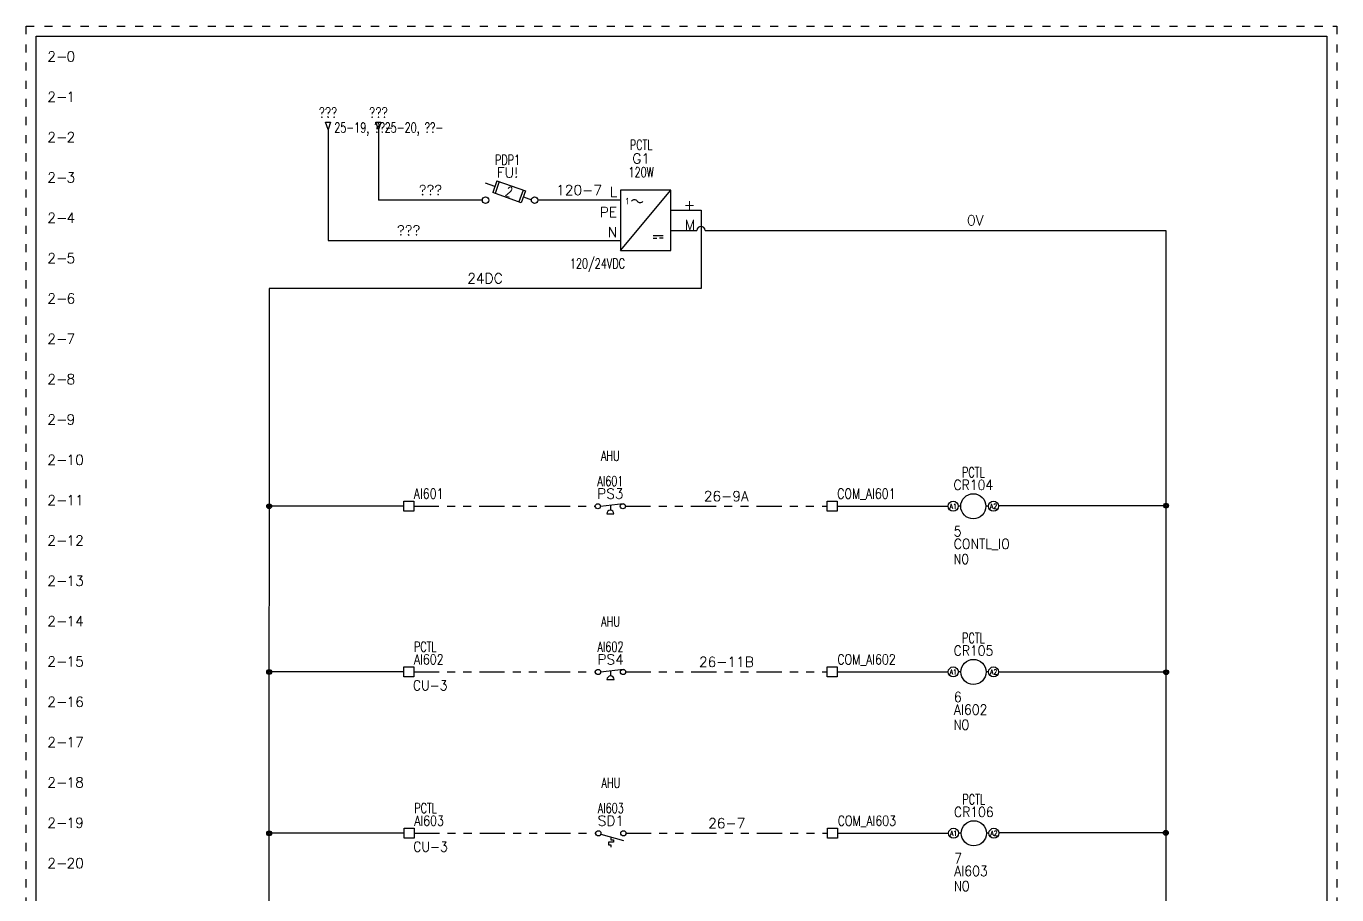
# Model space of a CAD drawing. Header units: inches. Extents: x 0 to 216, y 0 to 294.
# Drawn here: x 0 to 16.25, y 10.48 to 21.25 of the extents above; entities that cross this region are included whole.
import ezdxf
from ezdxf.enums import TextEntityAlignment as Align

# ---------------------------------------------------------------- set-up
doc = ezdxf.new("R2010")
doc.units = ezdxf.units.IN
doc.header["$MEASUREMENT"] = 0
doc.linetypes.add('DOT2', pattern=[0.125, 0, -0.125])
doc.linetypes.add('PHANTOM2', pattern=[1.25, 0.625, -0.125, 0.125, -0.125, 0.125, -0.125])
for name, color, linetype in [('BLK_18', 251, 'Continuous'), ('BLU_18', 5, 'Continuous'), ('DESC', 150, 'Continuous'), ('LOC', 8, 'Continuous'), ('MISC', 7, 'Continuous'), ('ORG_14', 30, 'Continuous'), ('RED_14', 1, 'Continuous'), ('RED_18', 1, 'Continuous'), ('SYMS', 7, 'Continuous'), ('TAGFIXED', 7, 'Continuous'), ('TAGS', 150, 'Continuous'), ('TERMS', 123, 'Continuous'), ('WHT_14', 7, 'Continuous'), ('WIREFIXED', 7, 'Continuous'), ('WIRENO', 72, 'Continuous'), ('WIREREF_DEST', 52, 'Continuous'), ('XREF', 7, 'Continuous')]:
    doc.layers.add(name, color=color, linetype=linetype)
doc.layers.add('TITLEBLOCK_FRAME', color=7, linetype='DOT2', plot=False)
doc.styles.add('TB_BODY', font='arial.ttf')
doc.styles.add('WD', font='romans.shx')
doc.styles.add('WD_IEC', font='isocp2.shx', dxfattribs={"width": 0.9, "height": 4})

# ---------------------------------------------------------------- blocks, each defined once
blk = doc.blocks.new('HPW1_1PH')
for p, q in [((0, -0.625), (0.625, 0.125)), ((0.407, -0.437), (0.532, -0.437)), ((0.407, -0.469), (0.454, -0.469)), ((0.532, -0.469), (0.485, -0.469))]:
    blk.add_line(p, q)
blk.add_lwpolyline([(0.625, 0.125), (0, 0.125), (0, -0.625), (0.625, -0.625)], close=True)
for centre, start, end in [((0.175, -0.039), 36.8699, 143.1301), ((0.245, 0.014), 216.8699, 323.1301)]:
    blk.add_arc(centre, 0.0438, start, end)
at = {"style": 'WD_IEC'}
blk.add_text('1', height=0.084, dxfattribs=at).set_placement((0.105, -0.012), align=Align.MIDDLE_RIGHT)
at = {"style": 'WD', "width": 0.7}
for tag, p in [('INST', (-0.284, 0.794)), ('LOC', (-0.284, 0.624)), ('RATING1', (-0.284, 0.285)), ('XREF', (-0.284, -0.691)), ('DESC1', (-0.284, -0.847)), ('DESC2', (-0.284, -1.003)), ('DESC3', (-0.284, -1.158))]:
    blk.add_attdef(tag, text='', height=0.125, dxfattribs=at).set_placement(p, align=Align.CENTER)
at = {"style": 'WD'}
blk.add_attdef('TAG1', text='', height=0.125, dxfattribs=at).set_placement((-0.284, 0.455), align=Align.CENTER)
at = {"linetype": 'Continuous', "style": 'WD', "flags": 8}
for tag, p in [('TERM01', (-0.04, 0.04)), ('TERM04', (1.352, -0.085)), ('TERM02', (-0.04, -0.21)), ('TERM05', (1.352, -0.335)), ('TERM03', (-0.04, -0.46))]:
    blk.add_attdef(tag, text='', height=0.125, dxfattribs=at).set_placement(p, align=Align.RIGHT)
at = {"linetype": 'Continuous', "style": 'WD', "flags": 9}
for tag, p in [('MFG', (0.887, 0.257)), ('CAT', (0.889, 0.277)), ('ASSYCODE', (0.887, -0.564))]:
    blk.add_attdef(tag, text='', height=0.01, dxfattribs=at).set_placement(p, align=Align.CENTER)
at = {"style": 'WD'}
for tag, p, height, flags in [('X4TERM01', (0, 0), 0.0125, 1), ('X1TERM04', (0.625, -0.125), 0.0125, 1), ('X4TERM02', (0, -0.25), 0.0125, 1), ('X1TERM05', (0.625, -0.375), 0.0125, 1), ('FAMILY', (0.862, -0.483), 0.01, 9), ('X4TERM03', (0, -0.5), 0.0125, 1)]:
    blk.add_attdef(tag, p, '', height=height, dxfattribs=dict(at, flags=flags))
blk = doc.blocks.new('HA1D2')
blk.add_lwpolyline([(0, 0.094), (0.031, 0.094), (0, 0), (-0.031, 0.094), (0, 0.094)])
at = {"style": 'WD', "width": 0.8, "flags": 8}
blk.add_attdef('WIRENO', text='', height=0.125, dxfattribs=at).set_placement((0, 0.15), align=Align.CENTER)
at = {"style": 'WD', "flags": 1}
for tag, p in [('X8TERM01', (0, 0)), ('SIGCODE', (0.026, 0.066))]:
    blk.add_attdef(tag, p, '', height=0.01, dxfattribs=at)
at = {"style": 'WD', "width": 0.7}
for tag, p in [('XREF', (0.077, -0.037)), ('DESC1', (0.077, -0.206))]:
    blk.add_attdef(tag, p, '', height=0.125, dxfattribs=at)
blk = doc.blocks.new('WD_WNH')
at = {"linetype": 'Continuous', "style": 'WD'}
blk.add_attdef('WIRENO', text='', height=0.125, dxfattribs=at).set_placement((0, 0.062), align=Align.CENTER)
at = {"style": 'WD', "flags": 1}
for tag, p in [('W01USER', (0, 0.078)), ('W02USER', (0, 0.07)), ('W03USER', (0, 0.062)), ('W04USER', (0, 0.055)), ('W05USER', (0, 0.047)), ('W06USER', (0, 0.039)), ('W07USER', (0, 0.031)), ('W08USER', (0, 0.023)), ('W09USER', (0, 0.016)), ('W10USER', (0, 0.008))]:
    blk.add_attdef(tag, text='', height=0.005, dxfattribs=at).set_placement(p, align=Align.CENTER)
blk = doc.blocks.new('HDS11FL')
for p, q in [((-0.19, 0.168), (-0.307, 0.21)), ((-0.163, 0.241), (-0.216, 0.094)), ((-0.134, 0.231), (-0.187, 0.084)), ((-0.163, 0.241), (0.19, 0.116)), ((0.137, -0.032), (-0.216, 0.094)), ((0.16, 0.126), (0.108, -0.021)), ((0.19, 0.116), (0.137, -0.032)), ((0.164, 0.042), (0.264, 0.006))]:
    blk.add_line(p, q)
at = {"linetype": 'Continuous'}
for centre in [(-0.304, 0), (0.304, 0)]:
    blk.add_circle(centre, 0.04, dxfattribs=at)
at = {"style": 'WD', "width": 0.7}
for tag, p in [('INST', (-0.031, 0.607)), ('LOC', (-0.031, 0.438))]:
    blk.add_attdef(tag, text='', height=0.125, dxfattribs=at).set_placement(p, align=Align.CENTER)
at = {"style": 'WD'}
blk.add_attdef('TAG1', text='', height=0.125, dxfattribs=at).set_placement((-0.031, 0.281), align=Align.CENTER)
for tag, p in [('X2LINK', (0, 0.406)), ('X8LINK', (0, -0.109))]:
    blk.add_attdef(tag, p, '', height=0.01, dxfattribs=at)
at = {"style": 'WD', "width": 0.7}
blk.add_attdef('RATING1', text='', height=0.125, rotation=340.3798, dxfattribs=at).set_placement((-0.013, 0.105), align=Align.MIDDLE_CENTER)
at = {"linetype": 'Continuous', "style": 'WD', "flags": 9}
for tag, p in [('ASSYCODE', (0.126, 0.206)), ('MFG', (0.126, 0.228)), ('CAT', (0.126, 0.247))]:
    blk.add_attdef(tag, text='', height=0.01, dxfattribs=at).set_placement(p, align=Align.CENTER)
at = {"style": 'WD'}
for tag, p, height, flags in [('CONTACT', (0.098, 0.187), 0.01, 9), ('FAMILY', (0.098, 0.264), 0.01, 9), ('X4TERM01', (-0.344, 0), 0.0125, 1), ('X1TERM02', (0.344, 0), 0.0125, 1)]:
    blk.add_attdef(tag, p, '', height=height, dxfattribs=dict(at, flags=flags))
at = {"linetype": 'Continuous', "style": 'WD', "flags": 8}
blk.add_attdef('TERM01', text='', height=0.125, dxfattribs=at).set_placement((-0.406, -0.031), align=Align.TOP_RIGHT)
blk.add_attdef('TERM02', text='', height=0.125, dxfattribs=at).set_placement((0.406, -0.031), align=Align.TOP_LEFT)
blk = doc.blocks.new('WD_MLRH7')
at = {"style": 'WD'}
blk.add_attdef('WDCOPY_DASH', text='', height=0.125, dxfattribs=at).set_placement((-0.684, 0), align=Align.MIDDLE)
blk.add_attdef('SHEET', text='', height=0.125, dxfattribs=at).set_placement((-0.756, 0), align=Align.MIDDLE_RIGHT)
blk.add_attdef('RUNGFIRST', text='', height=0.125, dxfattribs=at).set_placement((-0.625, 0), align=Align.MIDDLE_LEFT)
at = {"style": 'WD', "flags": 1}
for tag, p in [('RUNGHORV', (-0.25, -0.127)), ('RUNGINC', (-0.25, -0.163)), ('WIREMODE', (-0.25, -0.281)), ('RUNGDIST', (-0.25, -0.2)), ('RUNGCNT', (-0.25, -0.237)), ('WIREFMT', (-0.25, -0.321)), ('WIRE-START', (-0.25, -0.356)), ('WIRE-GSUF', (-0.25, -0.396)), ('PH3SPACE', (-0.25, -0.437))]:
    blk.add_attdef(tag, text='', height=0.025, dxfattribs=at).set_placement(p, align=Align.RIGHT)
blk = doc.blocks.new('*U20')
at = {"color": 5}
for p, q in [((0, 21), (16, 21)), ((0, 0), (0, 21)), ((16, 21), (16, 0))]:
    blk.add_line(p, q, dxfattribs=at)
at = {"layer": 'TITLEBLOCK_FRAME'}
blk.add_lwpolyline([(-0.125, 21.125), (16.125, 21.125), (16.125, -0.125), (-0.125, -0.125)], close=True, dxfattribs=at)
blk.add_lwpolyline([(-0.125, 21.125), (16.125, 21.125), (16.125, -0.125), (-0.125, -0.125)], close=True, dxfattribs=at)
at = {"color": 7, "style": 'TB_BODY', "flags": 4}
for tag, p in [('N5', (7.597, 1.925)), ('N4', (7.597, 1.575)), ('N3', (7.597, 1.225)), ('N2', (7.597, 0.925)), ('N1', (7.597, 0.575)), ('PAGENO', (5.883, 0.167)), ('SHEETMAX', (6.824, 0.157))]:
    blk.add_attdef(tag, text='', height=0.14, dxfattribs=at).set_placement(p, align=Align.MIDDLE_CENTER)
for tag, height, p in [('DATE5', 0.14, (7.854, 1.925)), ('PAR5', 0.14, (9.104, 1.925)), ('DESCRIPTION5', 0.14, (9.661, 1.925)), ('TITLE1', 0.175, (0.091, 1.57)), ('DATE4', 0.14, (7.854, 1.575)), ('PAR4', 0.14, (9.104, 1.575)), ('DESCRIPTION4', 0.14, (9.661, 1.575)), ('TITLE2', 0.175, (0.091, 1.306)), ('AP.PAR', 0.14, (5.526, 1.365)), ('DATE3', 0.14, (7.854, 1.225)), ('PAR3', 0.14, (9.104, 1.225)), ('DESCRIPTION3', 0.14, (9.661, 1.225)), ('TITLE3', 0.175, (0.091, 1.041)), ('DATE2', 0.14, (7.854, 0.925)), ('PAR2', 0.14, (9.104, 0.925)), ('DESCRIPTION2', 0.14, (9.661, 0.925)), ('DESS.PAR', 0.14, (5.286, 0.642)), ('DATE1', 0.14, (7.854, 0.575)), ('PAR1', 0.14, (9.109, 0.575)), ('DESCRIPTION1', 0.14, (9.645, 0.575)), ('PRJCT', 0.14, (1.193, 0.167)), ('DATE', 0.14, (3.204, 0.179))]:
    blk.add_attdef(tag, text='', height=height, dxfattribs=at).set_placement(p, align=Align.MIDDLE_LEFT)
blk = doc.blocks.new('HT0001')
for p, q in [((-0.062, 0.062), (0.062, 0.062)), ((-0.062, -0.062), (-0.062, 0.062)), ((0.062, 0.062), (0.062, -0.062)), ((0.062, -0.062), (-0.062, -0.062))]:
    blk.add_line(p, q)
at = {"style": 'WD'}
for tag, p, width in [('INST', (0.062, 0.42), 0.7), ('LOC', (0.062, 0.25), 0.7), ('DESC1', (0.05, -0.385), 0.8)]:
    blk.add_attdef(tag, p, '', height=0.125, dxfattribs=dict(at, width=width))
at = {"linetype": 'Continuous', "style": 'WD'}
for tag, p, height, width, flags in [('TERM01', (0.062, 0.094), 0.125, 0.8, 8), ('TAGSTRIP', (0.05, -0.229), 0.125, 0.9, 8), ('CAT', (0.213, -0.406), 0.109, 0.8, 1), ('DESC2', (0.05, -0.541), 0.125, 0.8, 8), ('DESC3', (0.05, -0.698), 0.125, 0.8, 8)]:
    blk.add_attdef(tag, p, '', height=height, dxfattribs=dict(at, width=width, flags=flags))
at = {"style": 'WD', "flags": 1}
for tag, p, height in [('X4TERM01', (-0.062, 0), 0.0125), ('X4TERMDESC01', (-0.055, -0.023), 0.025), ('X2TERMDESC01', (-0.006, 0.029), 0.025), ('STRIPSEQ', (0, 0), 0.00125), ('X2TERM01', (0, 0.062), 0.0125), ('X2PIN01', (0.033, 0.084), 0.0125), ('X1TERMDESC01', (0.039, 0.007), 0.025), ('X1TERM01', (0.062, 0), 0.0125), ('X1PIN01', (0.087, 0.016), 0.0125), ('X4PIN01', (-0.114, -0.038), 0.0125), ('LINKTERM', (0, -0.002), 0.00125), ('X8TERM01', (0, -0.062), 0.0125), ('X8TERMDESC01', (0, -0.054), 0.025), ('X8PIN01', (0.026, -0.096), 0.0125)]:
    blk.add_attdef(tag, p, '', height=height, dxfattribs=at)
at = {"linetype": 'Continuous', "style": 'WD', "width": 0.8, "flags": 1}
blk.add_attdef('MFG', text='', height=0.109, dxfattribs=at).set_placement((0.088, -0.406), align=Align.RIGHT)
at = {"style": 'WD', "width": 0.7, "flags": 1}
blk.add_attdef('ASSYCODE', (0.062, -0.281), '', height=0.01, dxfattribs=at)
blk = doc.blocks.new('HCR1_RELAY-COIL')
for p, q in [((-0.156, 0), (-0.188, 0)), ((0.188, 0), (0.156, 0))]:
    blk.add_line(p, q)
for centre, radius in [((-0.25, 0), 0.0625), ((0, 0), 0.156), ((0.25, 0), 0.0625)]:
    blk.add_circle(centre, radius)
at = {"style": 'WD'}
for tag, width, p in [('INST', 0.7, (0, 0.528)), ('TAG1', 0.9, (0, 0.202)), ('LOC', 0.7, (0, 0.359))]:
    blk.add_attdef(tag, text='', height=0.125, dxfattribs=dict(at, width=width)).set_placement(p, align=Align.CENTER)
at = {"style": 'WD', "flags": 9}
blk.add_attdef('FAMILY', text='', height=0.01, dxfattribs=at).set_placement((-0.005, 0.17), align=Align.CENTER)
at = {"linetype": 'Continuous', "style": 'WD', "flags": 1}
for tag, p in [('CAT', (0, 0.159)), ('MFG', (0, 0.14))]:
    blk.add_attdef(tag, text='', height=0.01, dxfattribs=at).set_placement(p, align=Align.MIDDLE)
at = {"linetype": 'Continuous', "style": 'WD', "width": 0.8, "flags": 8}
for tag, p in [('TERM01', (-0.25, 0)), ('TERM02', (0.25, 0))]:
    blk.add_attdef(tag, text='', height=0.0625, dxfattribs=at).set_placement(p, align=Align.MIDDLE_CENTER)
at = {"style": 'WD', "flags": 1}
for tag, p in [('X4TERM01', (-0.312, 0)), ('X1TERM02', (0.312, 0))]:
    blk.add_attdef(tag, p, '', height=0.0125, dxfattribs=at)
at = {"linetype": 'Continuous', "style": 'WD', "flags": 9}
blk.add_attdef('ASSYCODE', text='', height=0.01, dxfattribs=at).set_placement((0, 0.109), align=Align.CENTER)
at = {"style": 'WD'}
for tag, p, width in [('DESC1', (-0.242, -0.373), 0.9), ('DESC2', (-0.242, -0.529), 0.9), ('XREFNO', (-0.009, -0.717), 0.8), ('XREFNC', (-0.009, -0.873), 0.8), ('DESC3', (-0.222, -1.125), 0.9)]:
    blk.add_attdef(tag, p, '', height=0.125, dxfattribs=dict(at, width=width))
at = {"style": 'WD', "width": 0.8, "flags": 8}
for tag, p in [('NO', (-0.242, -0.717)), ('NC', (-0.242, -0.873))]:
    blk.add_attdef(tag, p, '', height=0.125, dxfattribs=at)
blk = doc.blocks.new('HPS12')
at = {"linetype": 'Continuous'}
blk.add_line((-0.123, 0.002), (0.159, 0.033), dxfattribs=at)
for p, q in [((0, 0.015), (0, -0.049)), ((-0.044, -0.094), (0.044, -0.094))]:
    blk.add_line(p, q)
for centre in [(-0.155, 0), (0.155, 0)]:
    blk.add_circle(centre, 0.0322)
blk.add_arc((0, -0.094), 0.0442, 0, 180)
at = {"style": 'WD', "width": 0.7}
for tag, p in [('INST', (0, 0.732)), ('LOC', (0, 0.562)), ('DESC1', (0, 0.406)), ('DESC2', (0, 0.25)), ('XREF', (0, -0.314))]:
    blk.add_attdef(tag, text='', height=0.125, dxfattribs=at).set_placement(p, align=Align.CENTER)
at = {"style": 'WD'}
blk.add_attdef('TAG1', text='', height=0.125, dxfattribs=at).set_placement((0, 0.094), align=Align.CENTER)
for tag, p, height, flags in [('X4TERM01', (-0.188, 0), 0.0125, 1), ('FAMILY', (0.038, 0.037), 0.01, 9), ('CONTACT', (0.038, 0.02), 0.01, 1), ('X1TERM02', (0.188, 0), 0.0125, 1)]:
    blk.add_attdef(tag, p, '', height=height, dxfattribs=dict(at, flags=flags))
for tag, p in [('X2LINK', (0, 0.094)), ('X8LINK', (0, -0.125))]:
    blk.add_attdef(tag, p, '', height=0.01, dxfattribs=at)
at = {"linetype": 'Continuous', "style": 'WD', "flags": 9}
for tag, p in [('CAT', (0.063, -0.007)), ('ASSYCODE', (0.066, -0.049)), ('MFG', (0.063, -0.027))]:
    blk.add_attdef(tag, text='', height=0.01, dxfattribs=at).set_placement(p, align=Align.CENTER)
at = {"linetype": 'Continuous', "style": 'WD', "flags": 8}
blk.add_attdef('TERM01', text='', height=0.125, dxfattribs=at).set_placement((-0.25, -0.031), align=Align.TOP_RIGHT)
blk.add_attdef('TERM02', text='', height=0.125, dxfattribs=at).set_placement((0.25, -0.031), align=Align.TOP_LEFT)
at = {"style": 'WD', "width": 0.7}
for tag, p in [('RATING1', (0.247, -0.317)), ('WDTAGALT', (0.247, -0.473))]:
    blk.add_attdef(tag, p, '', height=0.125, dxfattribs=at)
blk = doc.blocks.new('WDDOT')
for radius in [0.03, 0.0187, 0.00929]:
    blk.add_circle((0, 0), radius)
blk = doc.blocks.new('HTS11')
at = {"linetype": 'Continuous'}
blk.add_line((-0.125, -0.01), (0.157, -0.091), dxfattribs=at)
for p, q in [((0.031, -0.111), (-0.031, -0.111)), ((-0.031, -0.111), (-0.031, -0.142)), ((-0.031, -0.142), (0, -0.142)), ((0, -0.046), (0, -0.08)), ((0, -0.08), (0.031, -0.08)), ((0, -0.142), (0, -0.174)), ((0.031, -0.08), (0.031, -0.111))]:
    blk.add_line(p, q)
for centre in [(-0.155, 0), (0.155, 0)]:
    blk.add_circle(centre, 0.0322)
at = {"style": 'WD', "width": 0.7}
for tag, p in [('INST', (0, 0.732)), ('LOC', (0, 0.562)), ('DESC1', (0, 0.406)), ('DESC2', (0, 0.25)), ('XREF', (0, -0.332))]:
    blk.add_attdef(tag, text='', height=0.125, dxfattribs=at).set_placement(p, align=Align.CENTER)
at = {"style": 'WD'}
blk.add_attdef('TAG1', text='', height=0.125, dxfattribs=at).set_placement((0, 0.094), align=Align.CENTER)
for tag, p, height, flags in [('X4TERM01', (-0.188, 0), 0.0125, 1), ('FAMILY', (0.038, 0.037), 0.01, 9), ('CONTACT', (0.038, 0.02), 0.01, 1), ('X1TERM02', (0.188, 0), 0.0125, 1)]:
    blk.add_attdef(tag, p, '', height=height, dxfattribs=dict(at, flags=flags))
for tag, p in [('X2LINK', (0, 0.031)), ('X8LINK', (0, -0.219))]:
    blk.add_attdef(tag, p, '', height=0.01, dxfattribs=at)
at = {"linetype": 'Continuous', "style": 'WD', "flags": 9}
for tag, p in [('CAT', (0.063, -0.007)), ('ASSYCODE', (0.062, -0.047)), ('MFG', (0.063, -0.027))]:
    blk.add_attdef(tag, text='', height=0.01, dxfattribs=at).set_placement(p, align=Align.CENTER)
at = {"linetype": 'Continuous', "style": 'WD', "flags": 8}
blk.add_attdef('TERM01', text='', height=0.125, dxfattribs=at).set_placement((-0.25, -0.016), align=Align.TOP_RIGHT)
blk.add_attdef('TERM02', text='', height=0.125, dxfattribs=at).set_placement((0.25, -0.016), align=Align.TOP_LEFT)
at = {"style": 'WD', "width": 0.7}
for tag, p in [('RATING1', (0.281, -0.294)), ('WDTAGALT', (0.281, -0.466))]:
    blk.add_attdef(tag, p, '', height=0.125, dxfattribs=at)

msp = doc.modelspace()

# ---------------------------------------------------------------- linework, layer by layer
at = {"layer": 'BLK_18', "ltscale": 0.5}
for p, q in [((7.992, 18.718), (8.317, 18.718)), ((8.417, 18.718), (14.13, 18.718)), ((14.13, 18.718), (14.13, 2.968))]:
    msp.add_line(p, q, dxfattribs=at)
at = {"layer": 'BLK_18', "linetype": 'PHANTOM2', "ltscale": 0.5}
for p, q in [((7.43, 15.299), (9.93, 15.299)), ((7.432, 13.245), (9.932, 13.245)), ((7.436, 11.245), (9.936, 11.245))]:
    msp.add_line(p, q, dxfattribs=at)
at = {"layer": 'BLK_18', "ltscale": 0.5}
msp.add_arc((8.367, 18.718), 0.05, 0, 180, dxfattribs=at)
at = {"layer": 'BLU_18', "ltscale": 0.5}
for p, q in [((7.992, 18.968), (8.367, 18.968)), ((8.367, 18.968), (8.367, 18)), ((3.012, 18), (3.004, 2.718)), ((8.367, 18), (3.012, 18))]:
    msp.add_line(p, q, dxfattribs=at)
at = {"layer": 'ORG_14', "ltscale": 0.5}
for p, q in [((4.68, 15.299), (3.019, 15.299)), ((10.055, 15.299), (11.43, 15.299)), ((4.682, 13.245), (3.021, 13.245)), ((10.057, 13.245), (11.432, 13.245)), ((4.686, 11.245), (3.015, 11.245)), ((10.061, 11.245), (11.436, 11.245))]:
    msp.add_line(p, q, dxfattribs=at)
at = {"layer": 'RED_14', "ltscale": 0.5}
for p, q in [((4.367, 19.968), (4.367, 19.093)), ((5.656, 19.093), (4.367, 19.093)), ((7.367, 19.093), (6.344, 19.093))]:
    msp.add_line(p, q, dxfattribs=at)
at = {"layer": 'RED_18', "linetype": 'PHANTOM2', "ltscale": 0.5}
for p, q in [((4.805, 15.299), (7.055, 15.299)), ((4.807, 13.245), (7.057, 13.245)), ((4.811, 11.245), (7.061, 11.245))]:
    msp.add_line(p, q, dxfattribs=at)
at = {"layer": 'WHT_14', "ltscale": 0.5}
for p, q in [((3.742, 19.968), (3.742, 18.593)), ((3.742, 18.593), (7.367, 18.593)), ((14.133, 15.306), (12.055, 15.306)), ((14.134, 13.241), (12.057, 13.241)), ((14.131, 11.25), (12.061, 11.25))]:
    msp.add_line(p, q, dxfattribs=at)

# ---------------------------------------------------------------- block references
at = {"ltscale": 0.5}
msp.add_blockref('*U20', (0.125, 0.125), dxfattribs=at)
msp.add_blockref('WD_MLRH7', (1.125, 20.875), dxfattribs=at).add_auto_attribs({'RUNGFIRST': '0', 'SHEET': '2', 'WDCOPY_DASH': '-'})
at = {"layer": 'SYMS', "ltscale": 0.5}
ref = msp.add_blockref('HA1D2', (3.742, 19.968), dxfattribs=at)
ref.add_attrib('WIRENO', '???', dxfattribs={"layer": 'WIREREF_DEST', "height": 0.125, "style": 'WD', "width": 0.8, "flags": 8}).set_placement((3.742, 20.118), align=Align.CENTER)
ref.add_attrib('XREF', '25-19, ??-', (3.819, 19.931), dxfattribs={"layer": 'XREF', "height": 0.125, "style": 'WD', "width": 0.7})
ref = msp.add_blockref('HA1D2', (4.367, 19.968), dxfattribs=at)
ref.add_attrib('WIRENO', '???', dxfattribs={"layer": 'WIREREF_DEST', "height": 0.125, "style": 'WD', "width": 0.8, "flags": 8}).set_placement((4.367, 20.118), align=Align.CENTER)
ref.add_attrib('XREF', '25-20, ??-', (4.444, 19.931), dxfattribs={"layer": 'XREF', "height": 0.125, "style": 'WD', "width": 0.7})
ref = msp.add_blockref('HPW1_1PH', (7.367, 19.093), dxfattribs=at)
ref.add_attrib('TERM01', 'L', dxfattribs={"layer": 'TERMS', "linetype": 'Continuous', "height": 0.125, "style": 'WD', "flags": 8}).set_placement((7.327, 19.133), align=Align.RIGHT)
ref.add_attrib('TERM02', 'PE', dxfattribs={"layer": 'TERMS', "linetype": 'Continuous', "height": 0.125, "style": 'WD', "flags": 8}).set_placement((7.327, 18.883), align=Align.RIGHT)
ref.add_attrib('TERM03', 'N', dxfattribs={"layer": 'TERMS', "linetype": 'Continuous', "height": 0.125, "style": 'WD', "flags": 8}).set_placement((7.327, 18.633), align=Align.RIGHT)
ref.add_attrib('TERM04', '+', dxfattribs={"layer": 'TERMS', "linetype": 'Continuous', "height": 0.125, "style": 'WD', "flags": 8}).set_placement((8.294, 18.974), align=Align.RIGHT)
ref.add_attrib('TERM05', 'M', dxfattribs={"layer": 'TERMS', "linetype": 'Continuous', "height": 0.125, "style": 'WD', "flags": 8}).set_placement((8.294, 18.724), align=Align.RIGHT)
ref.add_attrib('LOC', 'PCTL', dxfattribs={"layer": 'LOC', "height": 0.125, "style": 'WD', "width": 0.7}).set_placement((7.625, 19.717), align=Align.CENTER)
ref.add_attrib('TAG1F', 'G1', dxfattribs={"layer": 'TAGFIXED', "height": 0.125, "style": 'WD'}).set_placement((7.625, 19.548), align=Align.CENTER)
ref.add_attrib('DESC1', '120/24VDC', dxfattribs={"layer": 'DESC', "height": 0.125, "style": 'WD', "width": 0.7}).set_placement((7.083, 18.246), align=Align.CENTER)
ref.add_attrib('RATING1', '120W', dxfattribs={"layer": 'MISC', "height": 0.125, "style": 'WD', "width": 0.7}).set_placement((7.625, 19.378), align=Align.CENTER)
ref = msp.add_blockref('HDS11FL', (6, 19.093), dxfattribs=at)
ref.add_attrib('RATING1', '2', dxfattribs={"layer": 'MISC', "height": 0.125, "rotation": 340.3798, "style": 'WD', "width": 0.7}).set_placement((5.987, 19.198), align=Align.MIDDLE_CENTER)
ref.add_attrib('LOC', 'PDP1', dxfattribs={"layer": 'LOC', "height": 0.125, "style": 'WD', "width": 0.7}).set_placement((5.969, 19.531), align=Align.CENTER)
ref.add_attrib('TAG1F', 'FU!', dxfattribs={"layer": 'TAGFIXED', "height": 0.125, "style": 'WD'}).set_placement((5.969, 19.374), align=Align.CENTER)
ref = msp.add_blockref('HPS12', (7.243, 15.299), dxfattribs=at)
ref.add_attrib('LOC', 'AHU', dxfattribs={"layer": 'LOC', "height": 0.125, "style": 'WD', "width": 0.7}).set_placement((7.243, 15.861), align=Align.CENTER)
ref.add_attrib('DESC2', 'AI601', dxfattribs={"layer": 'DESC', "height": 0.125, "style": 'WD', "width": 0.7}).set_placement((7.243, 15.549), align=Align.CENTER)
ref.add_attrib('TAG1', 'PS3', dxfattribs={"layer": 'TAGS', "height": 0.125, "style": 'WD'}).set_placement((7.243, 15.393), align=Align.CENTER)
ref = msp.add_blockref('HCR1_RELAY-COIL', (11.743, 15.299), dxfattribs=at)
ref.add_attrib('TERM02', 'A2', dxfattribs={"layer": 'TERMS', "linetype": 'Continuous', "height": 0.0625, "style": 'WD', "width": 0.8, "flags": 8}).set_placement((11.993, 15.299), align=Align.MIDDLE_CENTER)
ref.add_attrib('TERM01', 'A1', dxfattribs={"layer": 'TERMS', "linetype": 'Continuous', "height": 0.0625, "style": 'WD', "width": 0.8, "flags": 8}).set_placement((11.493, 15.299), align=Align.MIDDLE_CENTER)
ref.add_attrib('LOC', 'PCTL', dxfattribs={"layer": 'LOC', "height": 0.125, "style": 'WD', "width": 0.7}).set_placement((11.743, 15.657), align=Align.CENTER)
ref.add_attrib('NO', 'NO', (11.501, 14.582), dxfattribs={"layer": 'MISC', "height": 0.125, "style": 'WD', "width": 0.8, "flags": 8})
ref.add_attrib('DESC2', 'CONTL_IO', (11.501, 14.77), dxfattribs={"layer": 'DESC', "height": 0.125, "style": 'WD', "width": 0.9})
ref.add_attrib('DESC1', '5', (11.501, 14.926), dxfattribs={"layer": 'DESC', "height": 0.125, "style": 'WD', "width": 0.9})
ref.add_attrib('TAG1', 'CR104', dxfattribs={"layer": 'TAGS', "height": 0.125, "style": 'WD', "width": 0.9}).set_placement((11.743, 15.501), align=Align.CENTER)
ref = msp.add_blockref('HT0001', (4.743, 15.299), dxfattribs=at)
ref.add_attrib('TERM01', 'AI601', (4.805, 15.393), dxfattribs={"layer": 'TERMS', "linetype": 'Continuous', "height": 0.125, "style": 'WD', "width": 0.8, "flags": 8})
ref = msp.add_blockref('HT0001', (9.993, 15.299), dxfattribs=at)
ref.add_attrib('TERM01', 'COM_AI601', (10.055, 15.393), dxfattribs={"layer": 'TERMS', "linetype": 'Continuous', "height": 0.125, "style": 'WD', "width": 0.8, "flags": 8})
for p in [(3.012, 15.299), (14.133, 15.306), (3.012, 13.245), (14.134, 13.241), (3.012, 11.245), (14.131, 11.25)]:
    msp.add_blockref('WDDOT', p, dxfattribs=at)
ref = msp.add_blockref('HPS12', (7.245, 13.245), dxfattribs=at)
ref.add_attrib('LOC', 'AHU', dxfattribs={"layer": 'LOC', "height": 0.125, "style": 'WD', "width": 0.7}).set_placement((7.245, 13.807), align=Align.CENTER)
ref.add_attrib('DESC2', 'AI602', dxfattribs={"layer": 'DESC', "height": 0.125, "style": 'WD', "width": 0.7}).set_placement((7.245, 13.495), align=Align.CENTER)
ref.add_attrib('TAG1', 'PS4', dxfattribs={"layer": 'TAGS', "height": 0.125, "style": 'WD'}).set_placement((7.245, 13.338), align=Align.CENTER)
ref = msp.add_blockref('HCR1_RELAY-COIL', (11.745, 13.245), dxfattribs=at)
ref.add_attrib('TERM02', 'A2', dxfattribs={"layer": 'TERMS', "linetype": 'Continuous', "height": 0.0625, "style": 'WD', "width": 0.8, "flags": 8}).set_placement((11.995, 13.245), align=Align.MIDDLE_CENTER)
ref.add_attrib('TERM01', 'A1', dxfattribs={"layer": 'TERMS', "linetype": 'Continuous', "height": 0.0625, "style": 'WD', "width": 0.8, "flags": 8}).set_placement((11.495, 13.245), align=Align.MIDDLE_CENTER)
ref.add_attrib('LOC', 'PCTL', dxfattribs={"layer": 'LOC', "height": 0.125, "style": 'WD', "width": 0.7}).set_placement((11.745, 13.603), align=Align.CENTER)
ref.add_attrib('NO', 'NO', (11.503, 12.528), dxfattribs={"layer": 'MISC', "height": 0.125, "style": 'WD', "width": 0.8, "flags": 8})
ref.add_attrib('DESC2', 'AI602', (11.503, 12.715), dxfattribs={"layer": 'DESC', "height": 0.125, "style": 'WD', "width": 0.9})
ref.add_attrib('DESC1', '6', (11.503, 12.872), dxfattribs={"layer": 'DESC', "height": 0.125, "style": 'WD', "width": 0.9})
ref.add_attrib('TAG1', 'CR105', dxfattribs={"layer": 'TAGS', "height": 0.125, "style": 'WD', "width": 0.9}).set_placement((11.745, 13.447), align=Align.CENTER)
ref = msp.add_blockref('HT0001', (4.745, 13.245), dxfattribs=at)
ref.add_attrib('LOC', 'PCTL', (4.807, 13.495), dxfattribs={"layer": 'LOC', "height": 0.125, "style": 'WD', "width": 0.7})
ref.add_attrib('TERM01', 'AI602', (4.807, 13.338), dxfattribs={"layer": 'TERMS', "linetype": 'Continuous', "height": 0.125, "style": 'WD', "width": 0.8, "flags": 8})
ref.add_attrib('TAGSTRIP', 'CU-3', (4.795, 13.016), dxfattribs={"layer": 'TAGS', "linetype": 'Continuous', "height": 0.125, "style": 'WD', "width": 0.9, "flags": 8})
ref = msp.add_blockref('HT0001', (9.995, 13.245), dxfattribs=at)
ref.add_attrib('TERM01', 'COM_AI602', (10.057, 13.338), dxfattribs={"layer": 'TERMS', "linetype": 'Continuous', "height": 0.125, "style": 'WD', "width": 0.8, "flags": 8})
ref = msp.add_blockref('HTS11', (7.249, 11.245), dxfattribs=at)
ref.add_attrib('LOC', 'AHU', dxfattribs={"layer": 'LOC', "height": 0.125, "style": 'WD', "width": 0.7}).set_placement((7.249, 11.807), align=Align.CENTER)
ref.add_attrib('DESC2', 'AI603', dxfattribs={"layer": 'DESC', "height": 0.125, "style": 'WD', "width": 0.7}).set_placement((7.249, 11.495), align=Align.CENTER)
ref.add_attrib('TAG1F', 'SD1', dxfattribs={"layer": 'TAGFIXED', "height": 0.125, "style": 'WD'}).set_placement((7.249, 11.338), align=Align.CENTER)
ref = msp.add_blockref('HCR1_RELAY-COIL', (11.749, 11.245), dxfattribs=at)
ref.add_attrib('TERM02', 'A2', dxfattribs={"layer": 'TERMS', "linetype": 'Continuous', "height": 0.0625, "style": 'WD', "width": 0.8, "flags": 8}).set_placement((11.999, 11.245), align=Align.MIDDLE_CENTER)
ref.add_attrib('TERM01', 'A1', dxfattribs={"layer": 'TERMS', "linetype": 'Continuous', "height": 0.0625, "style": 'WD', "width": 0.8, "flags": 8}).set_placement((11.499, 11.245), align=Align.MIDDLE_CENTER)
ref.add_attrib('LOC', 'PCTL', dxfattribs={"layer": 'LOC', "height": 0.125, "style": 'WD', "width": 0.7}).set_placement((11.749, 11.603), align=Align.CENTER)
ref.add_attrib('NO', 'NO', (11.507, 10.528), dxfattribs={"layer": 'MISC', "height": 0.125, "style": 'WD', "width": 0.8, "flags": 8})
ref.add_attrib('DESC2', 'AI603', (11.507, 10.715), dxfattribs={"layer": 'DESC', "height": 0.125, "style": 'WD', "width": 0.9})
ref.add_attrib('DESC1', '7', (11.507, 10.872), dxfattribs={"layer": 'DESC', "height": 0.125, "style": 'WD', "width": 0.9})
ref.add_attrib('TAG1', 'CR106', dxfattribs={"layer": 'TAGS', "height": 0.125, "style": 'WD', "width": 0.9}).set_placement((11.749, 11.447), align=Align.CENTER)
ref = msp.add_blockref('HT0001', (4.749, 11.245), dxfattribs=at)
ref.add_attrib('LOC', 'PCTL', (4.811, 11.495), dxfattribs={"layer": 'LOC', "height": 0.125, "style": 'WD', "width": 0.7})
ref.add_attrib('TERM01', 'AI603', (4.811, 11.338), dxfattribs={"layer": 'TERMS', "linetype": 'Continuous', "height": 0.125, "style": 'WD', "width": 0.8, "flags": 8})
ref.add_attrib('TAGSTRIP', 'CU-3', (4.799, 11.016), dxfattribs={"layer": 'TAGS', "linetype": 'Continuous', "height": 0.125, "style": 'WD', "width": 0.9, "flags": 8})
ref = msp.add_blockref('HT0001', (9.999, 11.245), dxfattribs=at)
ref.add_attrib('TERM01', 'COM_AI603', (10.061, 11.338), dxfattribs={"layer": 'TERMS', "linetype": 'Continuous', "height": 0.125, "style": 'WD', "width": 0.8, "flags": 8})
at = {"layer": 'WIREFIXED', "ltscale": 0.5}
ref = msp.add_blockref('WD_WNH', (6.855, 19.093), dxfattribs=at)
ref.add_attrib('WIRENOF', '120-7', dxfattribs={"linetype": 'Continuous', "height": 0.125, "style": 'WD'}).set_placement((6.855, 19.156), align=Align.CENTER)
ref = msp.add_blockref('WD_WNH', (11.767, 18.718), dxfattribs=at)
ref.add_attrib('WIRENOF', '0V', dxfattribs={"linetype": 'Continuous', "height": 0.125, "style": 'WD'}).set_placement((11.767, 18.781), align=Align.CENTER)
ref = msp.add_blockref('WD_WNH', (5.689, 18), dxfattribs=at)
ref.add_attrib('WIRENOF', '24DC', dxfattribs={"linetype": 'Continuous', "height": 0.125, "style": 'WD'}).set_placement((5.689, 18.062), align=Align.CENTER)
at = {"layer": 'WIRENO', "ltscale": 0.5}
ref = msp.add_blockref('WD_WNH', (5.012, 19.093), dxfattribs=at)
ref.add_attrib('WIRENO', '???', dxfattribs={"linetype": 'Continuous', "height": 0.125, "style": 'WD'}).set_placement((5.012, 19.156), align=Align.CENTER)
ref = msp.add_blockref('WD_WNH', (4.742, 18.593), dxfattribs=at)
ref.add_attrib('WIRENO', '???', dxfattribs={"linetype": 'Continuous', "height": 0.125, "style": 'WD'}).set_placement((4.742, 18.656), align=Align.CENTER)
ref = msp.add_blockref('WD_WNH', (8.68, 15.299), dxfattribs=at)
ref.add_attrib('WIRENO', '26-9A', dxfattribs={"linetype": 'Continuous', "height": 0.125, "style": 'WD'}).set_placement((8.68, 15.361), align=Align.CENTER)
ref = msp.add_blockref('WD_WNH', (8.682, 13.245), dxfattribs=at)
ref.add_attrib('WIRENO', '26-11B', dxfattribs={"linetype": 'Continuous', "height": 0.125, "style": 'WD'}).set_placement((8.682, 13.307), align=Align.CENTER)
at = {"layer": 'WIRENO'}
ref = msp.add_blockref('WD_WNH', (8.686, 11.245), dxfattribs=at)
ref.add_attrib('WIRENO', '26-7', dxfattribs={"linetype": 'Continuous', "height": 0.125, "style": 'WD'}).set_placement((8.686, 11.307), align=Align.CENTER)

# ---------------------------------------------------------------- texts
at = {"ltscale": 0.5, "style": 'WD'}
for p in [(0.369, 20.375), (0.369, 19.875), (0.369, 19.375), (0.369, 18.875), (0.369, 18.375), (0.369, 17.875), (0.369, 17.375), (0.369, 16.875), (0.369, 16.375), (0.369, 15.875), (0.369, 15.375), (0.369, 14.875), (0.369, 14.375), (0.369, 13.875), (0.369, 13.375), (0.369, 12.875), (0.369, 12.375), (0.369, 11.875), (0.369, 11.375), (0.369, 10.875)]:
    msp.add_text('2', height=0.125, dxfattribs=at).set_placement(p, align=Align.MIDDLE_RIGHT)
for p in [(0.441, 20.375), (0.441, 19.875), (0.441, 19.375), (0.441, 18.875), (0.441, 18.375), (0.441, 17.875), (0.441, 17.375), (0.441, 16.875), (0.441, 16.375), (0.441, 15.875), (0.441, 15.375), (0.441, 14.875), (0.441, 14.375), (0.441, 13.875), (0.441, 13.375), (0.441, 12.875), (0.441, 12.375), (0.441, 11.875), (0.441, 11.375), (0.441, 10.875)]:
    msp.add_text('-', height=0.125, dxfattribs=at).set_placement(p, align=Align.MIDDLE)
for s, p in [('1', (0.5, 20.375)), ('2', (0.5, 19.875)), ('3', (0.5, 19.375)), ('4', (0.5, 18.875)), ('5', (0.5, 18.375)), ('6', (0.5, 17.875)), ('7', (0.5, 17.375)), ('8', (0.5, 16.875)), ('9', (0.5, 16.375)), ('10', (0.5, 15.875)), ('11', (0.5, 15.375)), ('12', (0.5, 14.875)), ('13', (0.5, 14.375)), ('14', (0.5, 13.875)), ('15', (0.5, 13.375)), ('16', (0.5, 12.875)), ('17', (0.5, 12.375)), ('18', (0.5, 11.875)), ('19', (0.5, 11.375)), ('20', (0.5, 10.875))]:
    msp.add_text(s, height=0.125, dxfattribs=at).set_placement(p, align=Align.MIDDLE_LEFT)

doc.saveas('drawing.dxf')
